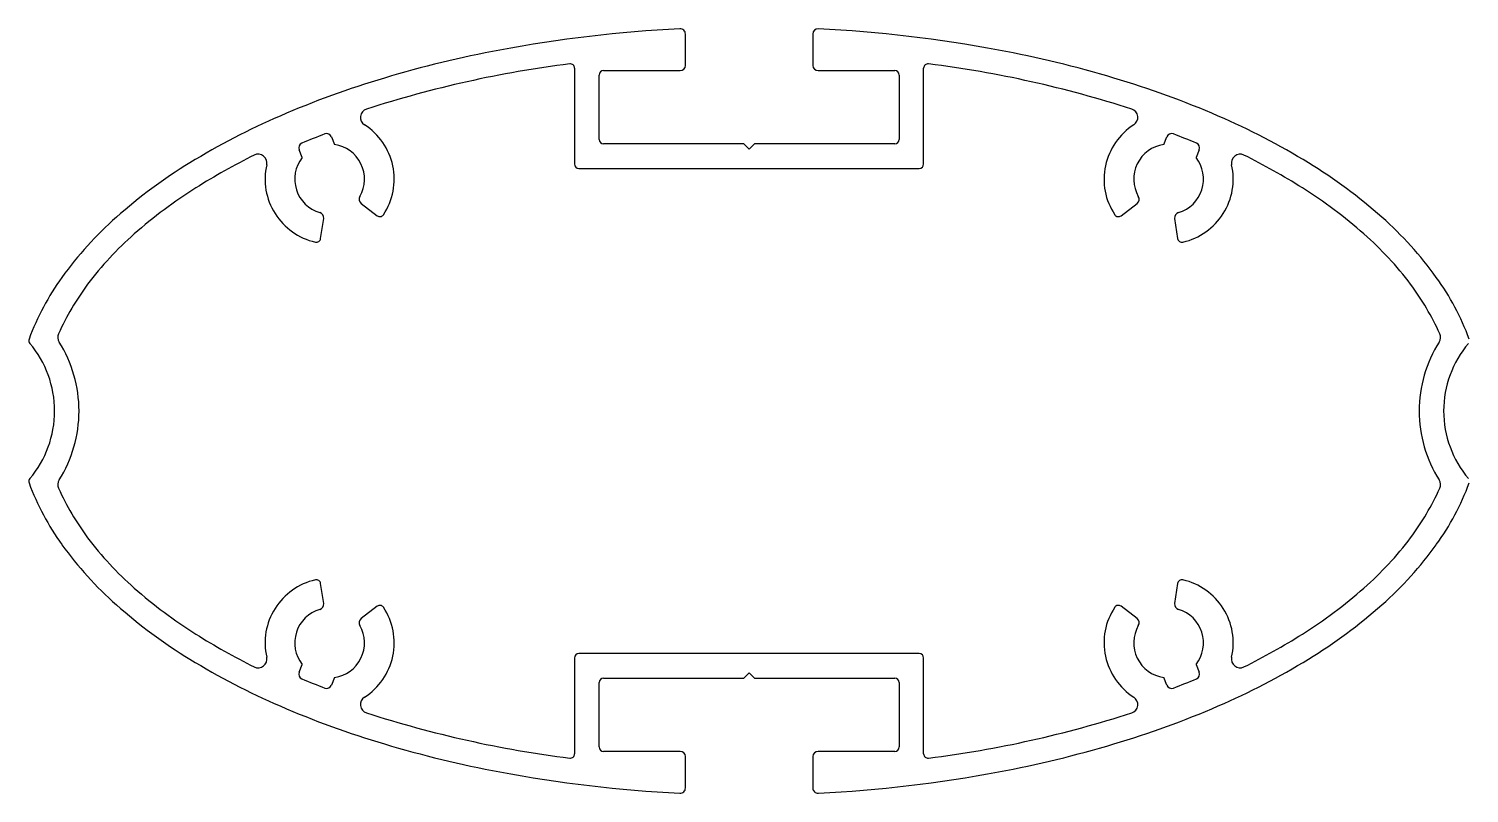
# Model space of a CAD drawing. Extents: x 1051.3 to 1133.9, y 562.2 to 606.
import ezdxf

# ---------------------------------------------------------------- set-up
doc = ezdxf.new("R2010")
doc.units = 0
doc.layers.get('0').update_dxf_attribs({"linetype": 'CONTINUOUS'})

msp = doc.modelspace()

# ---------------------------------------------------------------- linework, layer by layer
for p, q in [((1088.956, 603.891), (1088.956, 605.69)), ((1096.256, 605.69), (1096.256, 603.891)), ((1082.608, 603.732), (1082.608, 598.241)), ((1084.008, 599.641), (1084.008, 603.341)), ((1084.258, 603.591), (1088.656, 603.591)), ((1096.556, 603.591), (1100.954, 603.591)), ((1101.204, 603.341), (1101.204, 599.641)), ((1102.604, 598.241), (1102.604, 603.732)), ((1068.675, 599.795), (1068.853, 599.352)), ((1086.005, 599.391), (1084.258, 599.391)), ((1086.606, 599.391), (1086.005, 599.391)), ((1092.306, 599.391), (1086.606, 599.391)), ((1092.606, 599.091), (1092.306, 599.391)), ((1092.906, 599.391), (1092.606, 599.091)), ((1100.954, 599.391), (1092.906, 599.391)), ((1116.359, 599.352), (1116.537, 599.795)), ((1066.998, 598.606), (1066.818, 599.052)), ((1118.394, 599.052), (1118.214, 598.606)), ((1082.858, 597.991), (1102.354, 597.991)), ((1070.379, 595.982), (1071.299, 595.274)), ((1113.913, 595.274), (1114.833, 595.982)), ((1068.056, 593.97), (1068.23, 595.118)), ((1116.982, 595.118), (1117.156, 593.97)), ((1068.23, 573.05), (1068.056, 574.198)), ((1117.156, 574.198), (1116.982, 573.05)), ((1071.299, 572.894), (1070.379, 572.186)), ((1114.833, 572.186), (1113.913, 572.894)), ((1066.818, 569.116), (1066.998, 569.562)), ((1082.608, 569.927), (1082.608, 564.436)), ((1102.354, 570.177), (1082.858, 570.177)), ((1102.604, 564.436), (1102.604, 569.927)), ((1118.214, 569.562), (1118.394, 569.116)), ((1068.853, 568.816), (1068.675, 568.373)), ((1084.258, 568.777), (1092.306, 568.777)), ((1092.306, 568.777), (1092.606, 569.077)), ((1092.606, 569.077), (1092.906, 568.777)), ((1092.906, 568.777), (1100.954, 568.777)), ((1116.537, 568.373), (1116.359, 568.816)), ((1084.008, 564.827), (1084.008, 568.527)), ((1101.204, 568.527), (1101.204, 564.827)), ((1088.656, 564.577), (1084.258, 564.577)), ((1100.954, 564.577), (1096.556, 564.577)), ((1088.956, 562.478), (1088.956, 564.277)), ((1096.256, 564.277), (1096.256, 562.478))]:
    msp.add_line(p, q)
for centre, radius, start, end in [((1092.447, 529.365), 76.719, 92.84352, 100.61418), ((1088.656, 605.69), 0.3, 0, 92.84924), ((1096.556, 605.69), 0.3, 90, 180), ((1092.777, 529.445), 76.638, 79.38372, 87.17376), ((1090.337, 540.84), 65.052, 100.64943, 106.64006), ((1094.875, 540.84), 65.052, 73.35994, 79.35057), ((1090.241, 541.104), 63.372, 97.17447, 107.97465), ((1082.358, 603.732), 0.25, 0, 97.17447), ((1084.258, 603.341), 0.25, 90, 180), ((1088.656, 603.891), 0.3, 270, 0), ((1096.556, 603.891), 0.3, 180, 270), ((1100.954, 603.341), 0.25, 0, 90), ((1102.854, 603.732), 0.25, 82.82553, 180), ((1094.971, 541.104), 63.372, 72.02535, 82.82553), ((1086.93, 552.078), 53.309, 106.59039, 113.43294), ((1098.282, 552.078), 53.309, 66.56706, 73.40961), ((1081.963, 563.417), 40.929, 113.36467, 121.52788), ((1070.839, 600.907), 0.5, 107.97465, 237.32974), ((1114.373, 600.907), 0.5, 302.67026, 72.02535), ((1103.249, 563.417), 40.929, 58.47212, 66.63533), ((1113.105, 485.938), 122.516, 111.45612, 112.115), ((1068.397, 599.683), 0.3, 21.90888, 110.94691), ((1068.572, 597.372), 3.7, 326.58964, 57.32974), ((1116.64, 597.372), 3.7, 122.67026, 213.41036), ((1116.815, 599.683), 0.3, 69.05309, 158.09112), ((1072.107, 485.938), 122.516, 67.885, 68.54388), ((1067.097, 599.164), 0.3, 112.64257, 201.90888), ((1068.572, 597.372), 2, 330.32446, 81.90888), ((1084.258, 599.641), 0.25, 180, 270), ((1100.954, 599.641), 0.25, 270, 0), ((1116.64, 597.372), 2, 98.09112, 209.67554), ((1118.115, 599.164), 0.3, 338.09112, 67.35743), ((1080.997, 565.039), 37.641, 116.41094, 122.26136), ((1064.476, 598.303), 0.5, 347.18367, 116.41094), ((1068.572, 597.372), 2, 141.90888, 253.49331), ((1116.64, 597.372), 2, 286.50669, 38.09112), ((1120.736, 598.303), 0.5, 63.58906, 192.81633), ((1104.215, 565.039), 37.641, 57.73864, 63.58906), ((1076.041, 572.98), 29.682, 121.43843, 131.55465), ((1068.572, 597.372), 3.7, 167.18367, 257.22362), ((1082.858, 598.241), 0.25, 180, 270), ((1102.354, 598.241), 0.25, 270, 0), ((1116.64, 597.372), 3.7, 282.77638, 12.81633), ((1109.17, 572.98), 29.682, 48.44535, 58.56157), ((1075.509, 573.69), 27.396, 122.21283, 131.43036), ((1109.703, 573.69), 27.396, 48.56964, 57.78717), ((1070.562, 596.22), 0.3, 147.33935, 232.43859), ((1114.65, 596.22), 0.3, 307.56141, 32.66065), ((1070.144, 579.583), 20.828, 131.4637, 144.27552), ((1067.933, 595.163), 0.3, 351.37918, 76.47842), ((1071.452, 595.472), 0.25, 232.43728, 326.58964), ((1113.76, 595.472), 0.25, 213.41036, 307.56272), ((1117.279, 595.163), 0.3, 103.52158, 188.62082), ((1115.068, 579.583), 20.828, 35.72448, 48.5363), ((1070.312, 579.54), 19.572, 131.35601, 142.88253), ((1114.9, 579.54), 19.572, 37.11747, 48.64399), ((1067.809, 594.007), 0.25, 257.22362, 351.38049), ((1117.403, 594.007), 0.25, 188.61951, 282.77638), ((1065.369, 583.014), 14.949, 144.26485, 159.67228), ((1119.843, 583.014), 14.949, 20.32772, 35.73515), ((1067.241, 582.079), 15.591, 143.51221, 155.64259), ((1117.971, 582.079), 15.591, 24.35741, 36.48779), ((1053.493, 588.303), 0.5, 155.64259, 212.27755), ((1131.719, 588.303), 0.5, 327.72245, 24.35741), ((1051.586, 588.12), 0.25, 159.67228, 220.22725), ((1046.814, 584.084), 6, 0, 40.22725), ((1046.813, 584.084), 7.401, 0.00162, 32.27755), ((1138.399, 584.084), 7.401, 147.72245, 179.99838), ((1138.398, 584.084), 6, 139.77275, 180), ((1046.814, 584.084), 6, 319.77275, 360), ((1046.813, 584.084), 7.401, 327.72245, 359.99838), ((1138.399, 584.084), 7.401, 180.00162, 212.27755), ((1138.398, 584.084), 6, 180, 220.22725), ((1051.586, 580.048), 0.25, 139.77275, 200.32767), ((1065.369, 585.154), 14.949, 200.32772, 215.73515), ((1053.493, 579.865), 0.5, 147.72245, 204.35741), ((1067.241, 586.089), 15.591, 204.35741, 216.48779), ((1117.971, 586.089), 15.591, 323.51221, 335.64259), ((1119.843, 585.154), 14.949, 324.26485, 339.67228), ((1131.719, 579.865), 0.5, 335.64259, 32.27755), ((1070.144, 588.584), 20.828, 215.72448, 228.5363), ((1070.312, 588.628), 19.572, 217.11747, 228.64399), ((1114.9, 588.628), 19.572, 311.35601, 322.88253), ((1115.068, 588.584), 20.828, 311.4637, 324.27552), ((1068.572, 570.796), 3.7, 102.77638, 192.81633), ((1067.809, 574.161), 0.25, 8.61951, 102.77636), ((1117.403, 574.161), 0.25, 77.22364, 171.38049), ((1116.64, 570.796), 3.7, 347.18367, 77.22362), ((1075.509, 594.478), 27.396, 228.56964, 237.78717), ((1109.703, 594.478), 27.396, 302.21283, 311.43036), ((1076.041, 595.188), 29.682, 228.44535, 238.56157), ((1067.933, 573.005), 0.3, 283.52158, 8.62082), ((1068.572, 570.796), 3.7, 302.67026, 33.41036), ((1071.452, 572.695), 0.25, 33.41036, 127.56272), ((1116.64, 570.796), 3.7, 146.58964, 237.32974), ((1113.76, 572.695), 0.25, 52.43728, 146.58964), ((1117.279, 573.005), 0.3, 171.37918, 256.47842), ((1109.17, 595.188), 29.682, 301.43843, 311.55465), ((1068.572, 570.796), 2, 106.50669, 218.09112), ((1070.562, 571.948), 0.3, 127.56141, 212.66065), ((1114.65, 571.948), 0.3, 327.33935, 52.43859), ((1116.64, 570.796), 2, 321.90888, 73.49331), ((1080.997, 603.129), 37.641, 237.73864, 243.58906), ((1068.572, 570.796), 2, 278.09112, 29.67554), ((1116.64, 570.796), 2, 150.32446, 261.90888), ((1104.215, 603.129), 37.641, 296.41094, 302.26136), ((1081.963, 604.751), 40.929, 238.47212, 246.63533), ((1064.476, 569.864), 0.5, 243.58906, 12.81633), ((1082.858, 569.927), 0.25, 90, 180), ((1102.354, 569.927), 0.25, 0, 90), ((1103.249, 604.751), 40.929, 293.36467, 301.52788), ((1120.736, 569.864), 0.5, 167.18367, 296.41094), ((1067.097, 569.004), 0.3, 158.09112, 247.35743), ((1113.105, 682.23), 122.516, 247.885, 248.54388), ((1084.258, 568.527), 0.25, 90, 180), ((1100.954, 568.527), 0.25, 0, 90), ((1072.107, 682.23), 122.516, 291.45612, 292.115), ((1118.115, 569.004), 0.3, 292.64257, 21.90888), ((1068.397, 568.485), 0.3, 249.05309, 338.09112), ((1116.815, 568.485), 0.3, 201.90888, 290.94691), ((1086.93, 616.09), 53.309, 246.56706, 253.40961), ((1070.839, 567.261), 0.5, 122.67026, 252.02535), ((1098.282, 616.09), 53.309, 286.59039, 293.43294), ((1114.373, 567.261), 0.5, 287.97465, 57.32974), ((1090.241, 627.064), 63.372, 252.02535, 262.82553), ((1094.971, 627.064), 63.372, 277.17447, 287.97465), ((1090.337, 627.328), 65.052, 253.35994, 259.35057), ((1084.258, 564.827), 0.25, 180, 270), ((1088.656, 564.277), 0.3, 0, 90), ((1096.556, 564.277), 0.3, 90, 180), ((1100.954, 564.827), 0.25, 270, 360), ((1094.875, 627.328), 65.052, 280.64943, 286.64006), ((1082.358, 564.436), 0.25, 262.82553, 360), ((1102.854, 564.436), 0.25, 180, 277.17447), ((1092.447, 638.803), 76.719, 259.38582, 267.15648), ((1092.765, 638.803), 76.719, 272.84352, 280.61418), ((1088.656, 562.478), 0.3, 267.15076, 360), ((1096.556, 562.478), 0.3, 180, 272.84924)]:
    msp.add_arc(centre, radius, start, end)

doc.saveas('drawing.dxf')
